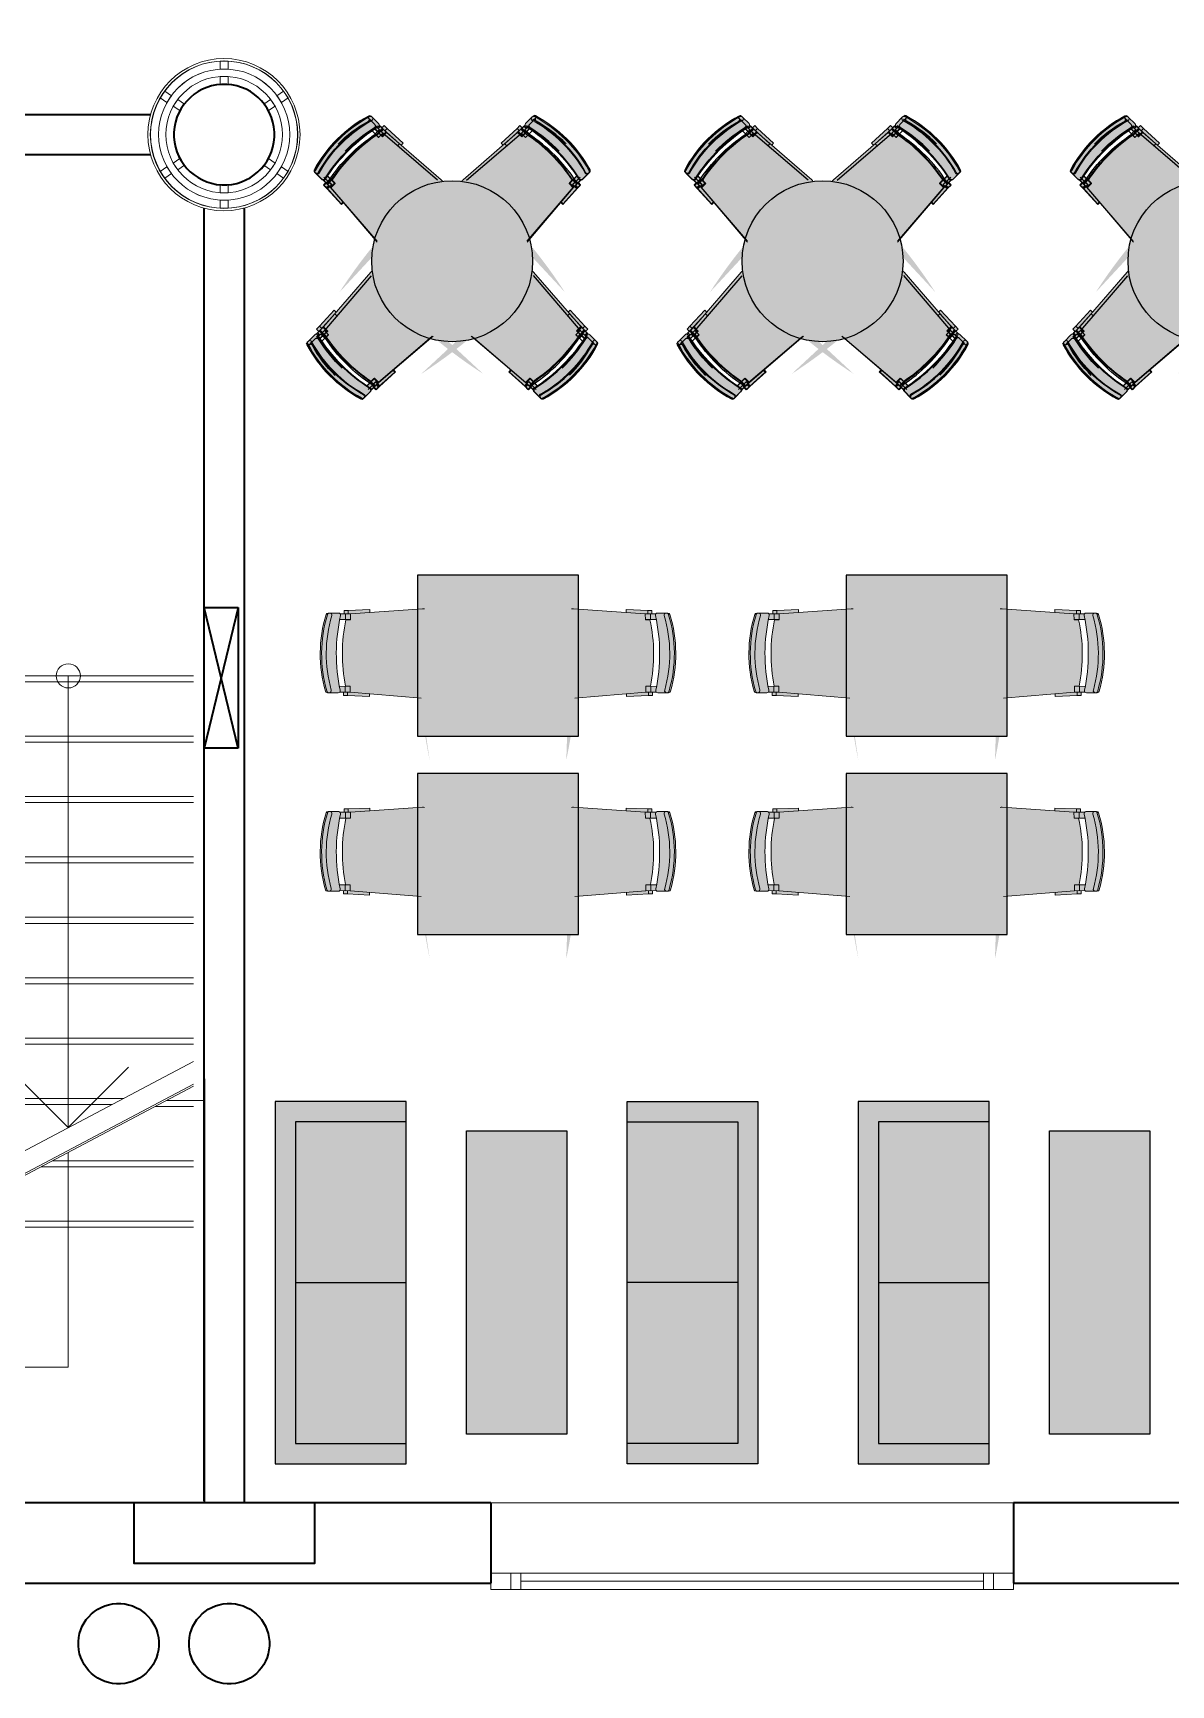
# Model space of a CAD drawing. Header units: millimetres. Extents: x -2729 to 15248, y -12439 to 5292.
# Drawn here: x 7923 to 8489, y -12027 to -11206 of the extents above; entities that cross this region are included whole.
import ezdxf

# ---------------------------------------------------------------- set-up
doc = ezdxf.new("R2010")
doc.units = ezdxf.units.MM
for name, color, linetype, lineweight in [('005_Ном_пера__80', 7, 'Continuous', 13), ('alc_pan_Ном_пера__80', 7, 'Continuous', 13), ('CAM', 155, 'Continuous', 15), ('DUVAR 2_Ном_пера__60', 7, 'Continuous', 35), ('FURNITURE___EQUIPMENT_Ном_пера__60', 7, 'Continuous', 35), ('FURNITURE___EQUIPMENT_Ном_пера__80', 7, 'Continuous', 13), ('kap __Ном_пера__60', 7, 'Continuous', 35), ('kap __Ном_пера__80', 7, 'Continuous', 13), ('KAPI_Ном_пера__60', 7, 'Continuous', 35), ('KAPI_Ном_пера__80', 7, 'Continuous', 13), ('kolon_Ном_пера__60', 7, 'Continuous', 35), ('kolon_Ном_пера__80', 7, 'Continuous', 13), ('kutu profil_Ном_пера__80', 7, 'Continuous', 13), ('merdiven_Ном_пера__80', 7, 'Continuous', 13), ('mevcut kolonlar_Ном_пера__60', 7, 'Continuous', 35), ('mevcut kolonlar_Ном_пера__80', 7, 'Continuous', 13), ('pencere_Ном_пера__80', 7, 'Continuous', 13), ('STAIRS_Ном_пера__80', 7, 'Continuous', 13), ('tefriş', 7, 'Continuous', 25), ('Стены внутренние_Ном_пера__60', 7, 'Continuous', 35)]:
    doc.layers.add(name, color=color, linetype=linetype, lineweight=lineweight)
doc.layers.add('kolon_Ном_пера__5', color=7, linetype='Continuous', lineweight=25, true_color=0xa40f02)
doc.layers.add('mevcut kolonlar_Ном_пера__215', color=7, linetype='Continuous', lineweight=35, true_color=0xab23ec)
doc.layers.add('tefris', color=39, linetype='Continuous')

# ---------------------------------------------------------------- blocks, each defined once
blk = doc.blocks.new('A$C740F2E1E')
blk.add_line((-359.9994945918297, 719.9989596180675), (-339.9995767667133, 719.9989596180675))
at = {"layer": 'DUVAR 2_Ном_пера__60', "linetype": 'Continuous'}
for p, q in [((-359.9994945918297, 719.9989596180675), (-359.9994945917714, -9.999988445691995)), ((-339.9995226190658, -9.999988445691995), (-339.999522619124, 719.9989783077762)), ((-329.9995909477147, 699.998990214306), (-329.9995909477439, 719.9989783077762)), ((-219.5997458126949, 699.9990090917564), (-219.5997458126949, 719.9989627145185)), ((-329.9995909477147, 699.998990214306), (-339.9995767667278, 699.9989878969064)), ((-55.00793311353483, 30.99933092075662), (-54.99992204819864, 673.4704861783828)), ((-34.99996359422221, 673.5307653182464), (-34.99996359420766, 29.99988390441286)), ((-54.99992219371779, 474.9992850860144), (-37.9999462752312, 474.9995817936868)), ((-54.99870046028811, 404.9993842256951), (-54.99992219371779, 474.9992850860144)), ((-37.99872451269767, 404.9996809333679), (-54.99992219371779, 474.9992850860144)), ((-37.9999462752312, 474.9995817936868), (-54.99870046028811, 404.9993842256951)), ((-37.9999462752312, 474.9995817936868), (-37.99872451269767, 404.9996809333679)), ((-37.99872451269767, 404.9996809333679), (-54.99870046028811, 404.9993842256951)), ((-55.0025801845768, 240.7871454733249), (-55.00624167408386, 30.9993308907433)), ((-54.99992204816954, 239.7877438188807), (-54.99992204816954, 29.99992920536897)), ((-359.9994945917714, -9.999988445691995), (-339.9995226190658, -9.999988445691995)), ((-357.4995268988278, -9.999988520270563), (-339.9995226190804, -9.999988520270563))]:
    blk.add_line(p, q, dxfattribs=at)
at = {"layer": 'DUVAR 2_Ном_пера__60', "linetype": 'Continuous', "flags": 128}
for points in [[(-339.9995767667278, 719.9989783077762), (-329.9995909477439, 719.9989783077762)], [(-219.5997613832151, 719.9989783077837), (-81.5804545416031, 719.9989783077907)], [(-81.59247382449394, 699.9989562538323), (-219.5997049509752, 699.9990433687418)]]:
    blk.add_lwpolyline(points, dxfattribs=at)
at = {"layer": 'kap __Ном_пера__60', "linetype": 'Continuous'}
blk.add_line((-320.2996047181368, 694.7990139948378), (-320.2996047181223, 594.7991556065971), dxfattribs=at)
at = {"layer": 'kap __Ном_пера__80', "linetype": 'Continuous', "flags": 128}
for points in [[(-324.7995983410365, 694.7990139948308), (-324.7995981082204, 719.7989788879205), (-320.2996044561878, 719.7989788879275), (-320.2996047181368, 694.7990139948378)], [(-229.2997318821872, 694.7990540134634), (-229.2997316348046, 719.7990189092815), (-224.7997380119341, 719.7990189092815), (-224.7997382447502, 694.7990540134558)]]:
    blk.add_lwpolyline(points, close=True, dxfattribs=at)
at = {"layer": 'kap __Ном_пера__80', "linetype": 'Continuous'}
blk.add_arc((-320.2996047181223, 686.2040311274469), 91.40487552088496, 270, 5.395633032125517, dxfattribs=at)
at = {"layer": 'KAPI_Ном_пера__60', "linetype": 'Continuous'}
blk.add_line((-224.7997384484624, 706.8239887578093), (-224.7997384484624, 713.1739797651027), dxfattribs=at)
at = {"layer": 'KAPI_Ном_пера__60', "linetype": 'Continuous', "flags": 128}
for points in [[(-328.2995933762577, 692.799016826677), (-321.2996032767696, 692.7990168266842), (-321.2996032767551, 694.7990139948308), (-328.2995933762431, 694.7990139948378)], [(-228.2997332799423, 692.7990732625619), (-221.2997432095435, 692.7990732625619), (-221.299743209529, 694.7990704307159), (-228.2997332799276, 694.7990704307231)]]:
    blk.add_lwpolyline(points, close=True, dxfattribs=at)
at = {"layer": 'KAPI_Ном_пера__80', "linetype": 'Continuous'}
blk.add_line((-329.9995934215403, 709.9989760532698), (-329.9995909477147, 699.998990214306), dxfattribs=at)
at = {"layer": 'kolon_Ном_пера__60', "linetype": 'Continuous', "flags": 128}
blk.add_lwpolyline([(-359.9980245011828, 149.9998343702973), (-339.9980528195301, 149.9998343702973), (-339.9980528195301, 489.9993528894119), (-359.9980245012122, 489.9993528894047)], close=True, dxfattribs=at)
at = {"layer": 'merdiven_Ном_пера__80', "linetype": 'Continuous'}
for p, q in [((-334.7995841600205, 441.0037244024135), (-204.9988733850914, 441.0013682096613)), ((-334.7995841600058, 439.9993485956946), (-204.9997096242732, 439.9993485957018)), ((-334.7995841600058, 439.9993485956946), (-204.9997096242732, 439.9993485957018)), ((-272.4996140262228, 439.9993485957018), (-302.4995715559637, 409.9993910786071)), ((-272.4996140261792, 97.4998336163917), (-272.4996140262228, 439.9993485957018)), ((-272.4996140262228, 439.9993485957018), (-242.4996565255569, 409.9993910786071)), ((-205.0036730073625, 166.0017576850441), (-204.9988733850914, 441.0013682096613)), ((-204.9997096242296, 164.9997380283383), (-204.9997096242732, 439.9993485957018)), ((-189.998894627497, 441.0011064101706), (-190.0034354879608, 180.8293774254124)), ((-60.20284622134932, 437.9988192529347), (-189.9989469997525, 438.0011106597447)), ((-60.20280885208921, 440.9988150042626), (-189.998894627497, 441.0011064101706)), ((-60.20280885208921, 440.9988150042626), (-189.998894627497, 441.0011064101706)), ((-122.4989902400848, 440.9999283151553), (-122.5029091525793, 216.4622148246199)), ((-334.799584160035, 412.9993868309317), (-204.9997096242587, 412.9993868309465)), ((-60.20318239922926, 410.9988574908202), (-189.9994182337685, 411.0011488985401)), ((-334.7995841600058, 409.9993910785998), (-204.9997096242732, 409.9993910786142)), ((-60.20321973938553, 407.9988617394921), (-189.9994705914723, 408.0011531481138)), ((-334.7995841600058, 382.9994293138444), (-204.9997096242587, 382.9994293138517)), ((-334.7995841600205, 379.9994335625162), (-204.9997096242441, 379.9994335625235)), ((-60.2035932283179, 377.9989302612956), (-189.999994183192, 378.0011956374948)), ((-60.20355587359517, 380.9989260117072), (-189.9999418109219, 381.0011913869822)), ((-334.7995841600058, 352.9994717977534), (-204.9997096242587, 352.9994717977678)), ((-334.7995841600205, 349.9994760464323), (-204.9997096242587, 349.9994760464397)), ((-60.20396670269838, 347.9989727470239), (-190.0005177603307, 348.0012381259511)), ((-60.20392936252756, 350.9989424641099), (-190.000465402627, 351.0012338754458)), ((-334.7995841600205, 322.9995142815751), (-204.9997096242441, 322.9995142815824)), ((-60.20430285147449, 320.9989849497433), (-190.0009890089132, 321.0012763638223)), ((-334.7995841600205, 319.9995185302541), (-204.9997096242587, 319.9995185302613)), ((-60.20434019160166, 317.9990152326646), (-190.0010413666168, 318.0012806134037)), ((-334.7995841600205, 292.9995567654913), (-204.9997096242441, 292.9995567654987)), ((-334.7995841599914, 289.9995610132537), (-204.9997096242587, 289.999561013261)), ((-60.20471368053404, 287.9990577165737), (-190.0015649728884, 288.001323100958)), ((-60.2046763694816, 290.9990534678946), (-190.0015126151556, 291.0013188531957)), ((-334.7995841600205, 262.999599248491), (-204.9997096242441, 262.9995992485056)), ((-334.7995841599914, 259.99960349717), (-204.9997096242587, 259.99960349717)), ((-60.20508719858478, 257.9990741706934), (-190.00208857916, 258.0013655893345)), ((-60.20504985841397, 260.9990699221234), (-190.0020362214272, 261.0013613407426)), ((-60.20519489714934, 249.3485409499625), (-190.0034354879608, 180.8293774254124)), ((-122.5029091525793, 216.4622148246199), (-152.5023430469882, 246.4626959352463)), ((-122.5029091525793, 216.4622148246199), (-92.50242804567095, 246.4616487381572)), ((-334.7995841600205, 232.9996417323128), (-204.9997096242587, 232.99964173232)), ((-334.7995841600058, 229.9996459809992), (-204.9997096242296, 229.9996459809992)), ((-60.20533567217352, 238.0406640653164), (-196.6714233404345, 166.0016122597808)), ((-60.20534812858386, 237.0397364609962), (-196.6674599573162, 164.9997380283383)), ((-94.96395865519298, 230.9997450923038), (-190.0025598131469, 231.0014038282024)), ((-54.99992204819864, 229.9996459810063), (-73.54107320624462, 229.9996459810136)), ((-100.6467673365987, 227.9998485230535), (-190.0026121854316, 228.0014080768742)), ((-60.20547311480914, 226.9997150365525), (-79.22382952991757, 226.9996502287686)), ((-334.7995841599914, 202.9996842162291), (-204.9997096242587, 202.9996842162363)), ((-334.7995841600058, 199.9996884639913), (-204.9997096242296, 199.9996884639913)), ((-157.4748540486471, 198.0008828395439), (-190.0031357917032, 198.001450565338)), ((-151.792045367285, 201.000779407892), (-190.0030834194185, 201.0014463166663)), ((-60.20580926358525, 199.9997532781416), (-130.3686363266024, 199.9996884639986)), ((-122.4998264501482, 204.1537283172947), (-122.4998264501191, 97.4998336163917)), ((-60.20584664742637, 196.9996927126922), (-136.0513926357234, 196.9996927126849)), ((-334.7995841599914, 172.9997266992286), (-204.9997096242587, 172.9997266992432)), ((-334.7995841600058, 169.9997309478203), (-204.9997096242296, 169.9997309478203)), ((-196.6714233404345, 166.0016122597808), (-205.0036730073625, 166.0017576850441)), ((-196.6674599573162, 164.9997380283383), (-204.9997096242296, 164.9997380283383)), ((-60.20622010722582, 166.9998000142803), (-189.9997308666497, 166.9997351964994)), ((-60.20622010721126, 169.9997957665182), (-187.1961994178564, 169.9997309478276)), ((-122.4998264501191, 97.4998336163917), (-272.4996140261792, 97.4998336163917))]:
    blk.add_line(p, q, dxfattribs=at)
blk.add_circle((-122.4989902400848, 440.9999283151553), 5.999991497221452, dxfattribs=at)
at = {"layer": 'mevcut kolonlar_Ном_пера__60', "linetype": 'Continuous', "flags": 128}
blk.add_lwpolyline([(-359.9994942861814, 149.999760759536), (-339.9995226190949, 149.999760759536), (-339.9995226191095, 489.9992792795529), (-359.9994942862104, 489.9992792795599)], close=True, dxfattribs=at)
at = {"layer": 'STAIRS_Ном_пера__80', "linetype": 'Continuous'}
for p, q in [((-339.9995184426807, 29.99992920535442), (-339.9995184427244, 439.9993485956875)), ((-54.99908580901681, 440.9987502201402), (-55.00238281722705, 252.0950522248386))]:
    blk.add_line(p, q, dxfattribs=at)
at = {"layer": 'Стены внутренние_Ном_пера__60', "linetype": 'Continuous'}
blk.add_line((-339.9995767667278, 699.9989878969064), (-339.9995767667133, 719.9989596180675), dxfattribs=at)
blk = doc.blocks.new('dfgbdf')
at = {"layer": 'tefris', "color": 250, "lineweight": 9}
for p, q in [((-2454111.619684269, 525210.158802735), (-2454111.651142441, 525205.7704439993)), ((-2454111.619684269, 525210.158802735), (-2454111.651142441, 525205.7704439993)), ((-2454111.619684269, 525210.158802735), (-2454111.61313714, 525211.0721156007)), ((-2454072.020701715, 525209.8749354146), (-2454072.052159887, 525205.4865766789)), ((-2454072.020701715, 525209.8749354146), (-2454072.052159887, 525205.4865766789)), ((-2454072.020701715, 525209.8749354146), (-2454072.014154585, 525210.7882482801)), ((-2454112.999900517, 525201.1196209646), (-2454113.57778656, 525190.2564495396)), ((-2454112.985563781, 525203.1195695786), (-2454112.999900517, 525201.1196209646)), ((-2454112.999900517, 525201.1196209646), (-2454111.384557405, 525201.1080412957)), ((-2454112.985563781, 525203.1195695786), (-2454111.370220672, 525203.107989909)), ((-2454111.393876919, 525199.8079857455), (-2454111.356269388, 525205.054168995)), ((-2454111.375956003, 525202.3079215129), (-2454108.476030512, 525202.2871332491)), ((-2454108.455731259, 525205.1188426953), (-2454108.493951429, 525199.7871974818)), ((-2454108.377466755, 525202.0864215513), (-2454108.393953999, 525199.7864806453)), ((-2454075.378314627, 525201.8498654515), (-2454075.394801869, 525199.5499245452)), ((-2454075.256584268, 525204.8808529217), (-2454075.294804439, 525199.5492077086)), ((-2454075.276883522, 525202.0491434757), (-2454072.376958031, 525202.0283552122)), ((-2454072.394878949, 525199.528419445), (-2454072.357271417, 525204.7746026947)), ((-2454070.770216322, 525200.816895326), (-2454072.385559435, 525200.828474995)), ((-2454070.75587959, 525202.8168439397), (-2454072.371222701, 525202.8284236089)), ((-2454070.75587959, 525202.8168439397), (-2454070.770216322, 525200.816895326)), ((-2454070.770216322, 525200.816895326), (-2454070.348128059, 525189.946555534)), ((-2454114.364413285, 525164.5024694676), (-2454111.393876919, 525199.8079857455)), ((-2454111.393876919, 525199.8079857455), (-2454108.393953999, 525199.7864806453)), ((-2454075.394801869, 525199.5499245452), (-2454072.394878949, 525199.528419445)), ((-2454069.8998299, 525163.7397039934), (-2454072.394878949, 525199.528419445)), ((-2454113.57778656, 525190.2564495396), (-2454112.198356299, 525190.2465610235)), ((-2454070.348128059, 525189.946555534), (-2454071.727558321, 525189.95644405))]:
    blk.add_line(p, q, dxfattribs=at)
for centre, radius, start, end in [((-2454110.619709962, 525210.1516343682), 1, 179.5892793318425, 285.8993206494205), ((-2454110.95488347, 525210.5468397918), 0.6645643387296895, 128.1842560686453, 174.5564035868221), ((-2454110.613162832, 525211.0649472337), 1, 106.424976356534, 179.5892793318425), ((-2454110.477309588, 525209.903743491), 1.465455548318734, 98.72199400806039, 127.3173746617995), ((-2454092.409191321, 525148.7779265486), 65.89265889045396, 89.45884940670703, 106.2935274857314), ((-2454092.409191321, 525148.7779265486), 65.19265889045396, 89.45884940670703, 106.2935274857314), ((-2454092.43093583, 525145.7446062912), 65.92605708526092, 89.4589154703867, 105.7679051027529), ((-2454092.130943537, 525145.7424557811), 65.92605708526092, 73.41065353881503, 89.71964317462334), ((-2454092.112385946, 525148.7757988839), 65.19265889045396, 72.8850311529628, 89.71970926283139), ((-2454092.109199028, 525148.7757760386), 65.89265889045396, 72.8850311529628, 89.71970926283139), ((-2454073.020676022, 525209.8821037814), 1, 253.2792379985671, 359.5892793318426), ((-2454073.169802533, 525209.636302729), 1.465455548318734, 51.8611839938373, 80.45656463648214), ((-2454073.014128892, 525210.795416647), 1, 359.5892793318426, 72.75358231075933), ((-2454072.683058072, 525210.2724862649), 0.6645643387296895, 4.622155051725973, 50.99430259902947), ((-2454110.651168134, 525205.7632756322), 1, 179.5892793318425, 282.1716553241168), ((-2454092.605583447, 525121.3815767524), 85.28971260092196, 89.48851251595534, 102.0700716838015), ((-2454092.445793999, 525122.746649585), 80.92352941175771, 77.82438813700311, 101.3541705151467), ((-2454092.305591153, 525121.3794262424), 85.28971260092196, 77.10848695473183, 89.69004613117218), ((-2454073.052134194, 525205.4937450454), 1, 257.0069033155113, 359.5892793318426), ((-2454072.892565872, 525163.5310621646), 3, 344.9838835373608, 3.987984671885633)]:
    blk.add_arc(centre, radius, start, end, dxfattribs=at)
blk = doc.blocks.new('qergqerg')
h = blk.add_hatch(color=18)
h.set_gradient(color1=(158, 158, 158), color2=(214, 214, 214), one_color=1, tint=0.8399999737739563, name='INVCURVED')
h.paths.add_polyline_path([(7320.233584429593, 4109.426570944489), (7400.233584429592, 4109.426570944489), (7400.233584429592, 4189.426570944489), (7320.233584429593, 4189.426570944489)])
at = {"layer": 'tefris'}
h = blk.add_hatch(color=33, dxfattribs=at)
h.set_gradient(color1=(172, 159, 128), one_color=1, tint=1, name='CYLINDER')
h.paths.add_polyline_path([(7339.748957062981, 4234.897544498091, 0.3305505333251211), (7339.044781814938, 4233.935819513631), (7339.04876848115, 4233.415308320894, -0.2427438629334576), (7339.324643788304, 4233.958652792965, -0.119052518395025), (7339.957671969108, 4234.228417673615, -0.0735875389792936), (7358.826343682736, 4237.101227461827, -0.0735875389735171), (7377.730549318159, 4234.472384066788, -0.1190525126681235), (7378.367009213104, 4234.210818537978, -0.2196094287040335), (7378.646941217038, 4233.729365553708), (7378.643955755425, 4234.191599163692, 0.3305455976475086), (7377.92741692907, 4235.144130405971, 0.0735875385497968), (7358.820229287868, 4237.801200756804, 0.0735875387030554)])
edge = h.paths.add_edge_path()
edge.add_ellipse((7422.784135221995, 4125.580115075224), major_axis=(-119.3420201236629, 37.18174596169339), ratio=0.4265283154215427, start_angle=297.7073354583348, end_angle=323.01772509326184, ccw=False)
edge.add_line((7381.335992192294, 4187.933909892105), (7378.416700917904, 4222.927627765108))
edge.add_line((7378.416700917904, 4222.927627765108), (7375.416763489163, 4222.908251852729))
edge.add_line((7375.416763489395, 4222.908251852729), (7375.401908624478, 4225.208203882911))
edge.add_arc((7359.413928788298, 4145.879759342876), 80.92352941115509, 438.6051640350929, 462.1349463954003)
edge.add_line((7342.402596912606, 4224.995068861172), (7342.417451777638, 4222.695116832852))
edge.add_line((7342.41745177729, 4222.695116832852), (7339.417514348662, 4222.675740921871))
edge.add_line((7339.417514349246, 4222.675740921871), (7336.89706502939, 4186.888805334922))
edge.add_arc((7339.889652164098, 4186.678039476742), 3.000000000802632, 175.9713498595307, 194.9687877263636)
h.paths.add_polyline_path([(7377.470110873369, 4227.905337473845, 0.4790289221056363), (7378.678198037346, 4228.889928263613), (7378.649854663088, 4233.278281881939, -0.500271849319481), (7377.375245169415, 4232.310273366048, 0.07128175433068201), (7358.839605146114, 4234.801263415256, 0.0712817547301692), (7340.337687540361, 4232.071056236978, -0.5002619448420746), (7339.050680813639, 4233.022488163785), (7339.079024152972, 4228.634139897768, 0.4790207402578018), (7340.299728051204, 4227.665262396913, -0.0549629285443206), (7358.871898105512, 4229.801406442653, -0.054962927260355)])
h.paths.add_polyline_path([(7358.826343682736, 4237.101227461827, 0.0735875389792797), (7339.957671969108, 4234.228417673615, 0.1254224069759553), (7339.295410371178, 4233.936319161207, 0.2281353875295868), (7339.04876848115, 4233.415308320894), (7339.05068060933, 4233.022519855761), (7339.050680814221, 4233.022488171701, 0.4988503369004011), (7340.333356006215, 4232.069769012741, -0.071298977506095), (7358.839605146114, 4234.801263415256, -0.0712989770642944), (7377.379592958281, 4232.309042201843, 0.4988602312897345), (7378.649854662739, 4233.278281881939), (7378.646941216572, 4233.729365556036, 0.205143870496195), (7378.396528730545, 4234.188864336815, 0.1254224130629383), (7377.730549318159, 4234.472384066788, 0.0735875389735347)])
h.paths.add_polyline_path([(7379.21439391226, 4213.365634474904), (7380.5938308429, 4213.374543943909), (7380.023655038703, 4224.238122784998), (7378.408304115434, 4224.227689601947), (7378.416700917904, 4222.927627765108)])
h.paths.add_polyline_path([(7337.363963285838, 4213.095332096798), (7338.743400216478, 4213.104241565802), (7339.417514349246, 4222.675740921871), (7339.409117546773, 4223.975802757775), (7337.793766623622, 4223.965369576123)])
h.paths.add_polyline_path([(7339.396200272397, 4225.97576104384), (7337.780849349828, 4225.965327860786), (7337.793766623622, 4223.965369576123), (7339.409117546773, 4223.975802757775)])
h.paths.add_polyline_path([(7378.408304115434, 4224.227689601947), (7380.023655038703, 4224.238122784998), (7380.010737763744, 4226.238081071061), (7378.395386841058, 4226.227647888941)])
h.paths.add_polyline_path([(7375.500614811111, 4225.408845572733), (7378.400554325342, 4225.427575621755), (7378.382816854077, 4228.17383638397, -0.2540112033113549), (7377.466684133074, 4227.906072848943, 0.0059357257269831), (7375.481893847839, 4228.307378602682)])
h = blk.add_hatch(color=33, dxfattribs=at)
h.set_gradient(color1=(172, 159, 128), one_color=1, tint=1, name='CYLINDER')
h.paths.add_polyline_path([(7342.317453863358, 4222.694470969961), (7342.301307271144, 4225.19441882614), (7339.401367756448, 4225.17568877805), (7339.417514349246, 4222.675740921871)])
h.paths.add_polyline_path([(7339.401367756448, 4225.17568877805), (7342.301307271144, 4225.19441882614), (7342.282586306942, 4228.092951855157, 0.0059357249099136), (7340.30314554917, 4227.666042096912, -0.254011277546088), (7339.383630285415, 4227.921949541197)])
h.paths.add_polyline_path([(7378.416700917904, 4222.927627765108), (7378.400554325342, 4225.427575621755), (7375.500614811111, 4225.408845572733), (7375.516761403208, 4222.90889771795)])
h = blk.add_hatch(color=33, dxfattribs=at)
h.set_gradient(color1=(172, 159, 128), one_color=1, tint=1, name='CYLINDER')
h.paths.add_polyline_path([(7339.748957062981, 4063.955597390886, -0.3305505333251211), (7339.044781814938, 4064.917322375347), (7339.04876848115, 4065.437833568082, 0.2427438629334576), (7339.324643788304, 4064.894489096013, 0.119052518395025), (7339.957671969108, 4064.624724215363, 0.0735875389792936), (7358.826343682736, 4061.751914427151, 0.0735875389735171), (7377.730549318159, 4064.38075782219, 0.1190525126681235), (7378.367009213104, 4064.642323351001, 0.2196094287040335), (7378.646941217038, 4065.123776335271), (7378.643955755425, 4064.661542725285, -0.3305455976475086), (7377.92741692907, 4063.709011483007, -0.0735875385497968), (7358.820229287868, 4061.051941132173, -0.0735875387030554)])
edge = h.paths.add_edge_path()
edge.add_ellipse((7422.784135221995, 4173.273026813753), major_axis=(-119.3420201236629, -37.18174596169339), ratio=0.4265283154215427, start_angle=36.98227490673814, end_angle=62.29266454166521)
edge.add_line((7381.335992192294, 4110.919231996873), (7378.416700917904, 4075.925514123869))
edge.add_line((7378.416700917904, 4075.925514123869), (7375.416763489163, 4075.944890036248))
edge.add_line((7375.416763489395, 4075.944890036248), (7375.401908624478, 4073.644938006067))
edge.add_arc((7359.413928788298, 4152.973382546099), 80.92352941115509, -102.13494639540028, -78.60516403509291, ccw=False)
edge.add_line((7342.402596912606, 4073.858073027805), (7342.417451777638, 4076.158025056124))
edge.add_line((7342.41745177729, 4076.158025056124), (7339.417514348662, 4076.177400967107))
edge.add_line((7339.417514349246, 4076.177400967107), (7336.89706502939, 4111.964336554055))
edge.add_arc((7339.889652164098, 4112.175102412236), 3.000000000802632, 165.0312122736364, 184.0286501404693, ccw=False)
h.paths.add_polyline_path([(7377.470110873369, 4070.947804415133, -0.4790289221056363), (7378.678198037346, 4069.963213625363), (7378.649854663088, 4065.574860007036, 0.500271849319481), (7377.375245169415, 4066.542868522928, -0.07128175433068201), (7358.839605146114, 4064.051878473722, -0.0712817547301692), (7340.337687540361, 4066.782085651999, 0.5002619448420746), (7339.050680813639, 4065.830653725193), (7339.079024152972, 4070.219001991209, -0.4790207402578018), (7340.299728051204, 4071.187879492064, 0.0549629285443206), (7358.871898105512, 4069.051735446324, 0.054962927260355)])
h.paths.add_polyline_path([(7358.826343682736, 4061.751914427151, -0.0735875389792797), (7339.957671969108, 4064.624724215363, -0.1254224069759553), (7339.295410371178, 4064.916822727771, -0.2281353875295868), (7339.04876848115, 4065.437833568082), (7339.05068060933, 4065.830622033216), (7339.050680814221, 4065.830653717276, -0.4988503369004011), (7340.333356006215, 4066.783372876234, 0.071298977506095), (7358.839605146114, 4064.051878473722, 0.0712989770642944), (7377.379592958281, 4066.544099687134, -0.4988602312897345), (7378.649854662739, 4065.574860007036), (7378.646941216572, 4065.123776332941, -0.205143870496195), (7378.396528730545, 4064.664277552162, -0.1254224130629383), (7377.730549318159, 4064.38075782219, -0.0735875389735347)])
h.paths.add_polyline_path([(7379.21439391226, 4085.487507414073), (7380.5938308429, 4085.478597945067), (7380.023655038703, 4074.615019103979), (7378.408304115434, 4074.625452287029), (7378.416700917904, 4075.925514123869)])
h.paths.add_polyline_path([(7337.363963285838, 4085.75780979218), (7338.743400216478, 4085.748900323173), (7339.417514349246, 4076.177400967107), (7339.409117546773, 4074.8773391312), (7337.793766623622, 4074.887772312854)])
h.paths.add_polyline_path([(7339.396200272397, 4072.877380845137), (7337.780849349828, 4072.887814028189), (7337.793766623622, 4074.887772312854), (7339.409117546773, 4074.8773391312)])
h.paths.add_polyline_path([(7378.408304115434, 4074.625452287029), (7380.023655038703, 4074.615019103979), (7380.010737763744, 4072.615060817916), (7378.395386841058, 4072.625494000037)])
h.paths.add_polyline_path([(7375.500614811111, 4073.444296316243), (7378.400554325342, 4073.425566267223), (7378.382816854077, 4070.679305505009, 0.2540112033113549), (7377.466684133074, 4070.947069040035, -0.0059357257269831), (7375.481893847839, 4070.545763286297)])
h = blk.add_hatch(color=33, dxfattribs=at)
h.set_gradient(color1=(172, 159, 128), one_color=1, tint=1, name='CYLINDER')
h.paths.add_polyline_path([(7342.317453863358, 4076.158670919016), (7342.301307271144, 4073.658723062837), (7339.401367756448, 4073.677453110927), (7339.417514349246, 4076.177400967107)])
h.paths.add_polyline_path([(7339.401367756448, 4073.677453110927), (7342.301307271144, 4073.658723062837), (7342.282586306942, 4070.760190033818, -0.0059357249099136), (7340.30314554917, 4071.187099792064, 0.254011277546088), (7339.383630285415, 4070.931192347781)])
h.paths.add_polyline_path([(7378.416700917904, 4075.925514123869), (7378.400554325342, 4073.425566267223), (7375.500614811111, 4073.444296316243), (7375.516761403208, 4075.944244171028)])
blk.add_lwpolyline([(7320.233584429593, 4109.426570944489), (7400.233584429592, 4109.426570944489), (7400.233584429592, 4189.426570944489), (7320.233584429593, 4189.426570944489)], close=True)
at = {"layer": 'tefris', "xscale": -1, "rotation": 359.9593345411497}
blk.add_blockref('dfgbdf', (-2447105.117569243, -519234.9521117932), dxfattribs=at)
at = {"layer": 'tefris', "rotation": 180.0406654588503}
blk.add_blockref('dfgbdf', (-2447105.117569243, 527533.8052536822), dxfattribs=at)
blk = doc.blocks.new('cvbncvn')
at = {"layer": 'tefris'}
h = blk.add_hatch(color=33, dxfattribs=at)
h.set_gradient(color1=(172, 159, 128), one_color=1, tint=1, name='CYLINDER')
h.paths.add_polyline_path([(-2451154.223689083, 524897.2262711371, 0.3305505333251211), (-2451154.332949031, 524898.413216793), (-2451154.680639513, 524898.8005914476, -0.2427438629334576), (-2451154.527526212, 524898.210772224, -0.119052518395025), (-2451154.823199974, 524897.5894230508, -0.0735875389792936), (-2451167.058852123, 524882.9412619113, -0.0735875389735171), (-2451182.964544087, 524872.3919125733, -0.1190525126681235), (-2451183.61465743, 524872.1664123167, -0.2196094287040335), (-2451184.143245594, 524872.3417789476), (-2451183.834899048, 524871.9974081721, 0.3305455976475086), (-2451182.667198117, 524871.7582049319, 0.0735875385497968), (-2451166.590720377, 524882.4208268367, 0.0735875387030554)])
edge = h.paths.add_edge_path()
edge.add_ellipse((-2451288.835638838, 524924.1477155834), major_axis=(114.0452383263674, 51.17307509851923), ratio=0.4265283154215424, start_angle=297.7073354583348, end_angle=323.01772509326184, ccw=False)
edge.add_line((-2451216.485709845, 524904.8751427546), (-2451191.124070725, 524880.5879071507))
edge.add_line((-2451191.124070726, 524880.5879071505), (-2451188.889073622, 524882.589103779))
edge.add_line((-2451188.889073621, 524882.5891037792), (-2451187.354822873, 524880.875605999))
edge.add_arc((-2451227.909625441, 524950.9036403928), 80.92352941115509, 300.0760928002907, 323.6058751605984)
edge.add_line((-2451162.769854727, 524902.8887689075), (-2451164.304105476, 524904.6022666876))
edge.add_line((-2451164.304105475, 524904.6022666874), (-2451162.06910837, 524906.603463316))
edge.add_line((-2451162.06910837, 524906.6034633163), (-2451183.880094764, 524935.0874640178))
edge.add_arc((-2451186.261993427, 524933.263578396), 3.000000000802633, 37.44227862472864, 56.43971649156172)
h.paths.add_polyline_path([(-2451187.118360303, 524877.4850196771, 0.4790289221056363), (-2451187.37153479, 524875.9472302572), (-2451184.444154244, 524872.6778428579, -0.500271849319481), (-2451184.130153677, 524874.24726106, 0.07128175433068201), (-2451168.591916908, 524884.6558239107, 0.0712817547301692), (-2451156.536633469, 524898.9542548573, -0.5002619448420746), (-2451154.94221361, 524899.0936619595), (-2451157.869590585, 524902.3630453721, 0.4790207402578018), (-2451159.425883433, 524902.2806184784, -0.0549629285443206), (-2451171.927218796, 524888.3807902053, -0.054962927260355)])
h.paths.add_polyline_path([(-2451167.058852123, 524882.9412619113, 0.0735875389792797), (-2451154.823199974, 524897.5894230508, 0.1254224069759553), (-2451154.520412075, 524898.2468661688, 0.2281353875295868), (-2451154.680639513, 524898.8005914476), (-2451154.942192469, 524899.0936383482), (-2451154.942213605, 524899.0936619535, 0.4988503369004011), (-2451156.534240337, 524898.9580878789, -0.071298977506095), (-2451168.591916908, 524884.6558239107, -0.0712989770642944), (-2451184.134226765, 524874.2453042809, 0.4988602312897345), (-2451184.444154244, 524872.6778428579), (-2451184.143245592, 524872.3417789467, 0.205143870496195), (-2451183.651315112, 524872.1633134165, 0.1254224130629383), (-2451182.964544087, 524872.3919125733, 0.0735875389735347)])
h.paths.add_polyline_path([(-2451198.054109539, 524887.2243664347), (-2451199.081810155, 524886.3041723972), (-2451191.460286161, 524878.5417747207), (-2451190.256826182, 524879.6193421354), (-2451191.124070726, 524880.5879071505)])
h.paths.add_polyline_path([(-2451166.874928807, 524915.141928935), (-2451167.902629425, 524914.2217348977), (-2451162.06910837, 524906.6034633163), (-2451161.201863828, 524905.634898301), (-2451159.99840385, 524906.7124657155)])
h.paths.add_polyline_path([(-2451159.867732742, 524904.1449002314), (-2451158.664272762, 524905.2224676466), (-2451159.99840385, 524906.7124657155), (-2451161.201863828, 524905.634898301)])
h.paths.add_polyline_path([(-2451190.256826182, 524879.6193421354), (-2451191.460286161, 524878.5417747207), (-2451190.126155076, 524877.0517766511), (-2451188.922695097, 524878.1293440654)])
h.paths.add_polyline_path([(-2451187.295909667, 524880.6598996383), (-2451189.456406869, 524878.7254095636), (-2451187.624432733, 524876.6794052729, -0.2540112033113549), (-2451187.115305681, 524877.4867379908, 0.0059357257269831), (-2451185.362357831, 524878.5004502899)])
h = blk.add_hatch(color=33, dxfattribs=at)
h.set_gradient(color1=(172, 159, 128), one_color=1, tint=1, name='CYLINDER')
h.paths.add_polyline_path([(-2451164.229605571, 524904.6689732422), (-2451162.561941715, 524902.8064756553), (-2451160.401444513, 524904.7409657293), (-2451162.06910837, 524906.6034633163)])
h.paths.add_polyline_path([(-2451160.401444513, 524904.7409657293), (-2451162.561941715, 524902.8064756553), (-2451160.628389878, 524900.6470263066, 0.0059357249099136), (-2451159.427927786, 524902.2777710517, -0.254011277546088), (-2451158.569470377, 524902.6949614374)])
h.paths.add_polyline_path([(-2451191.124070725, 524880.5879071504), (-2451189.456406869, 524878.7254095636), (-2451187.295909667, 524880.6598996382), (-2451188.963573525, 524882.5223972248)])
at = {"layer": 'tefris', "color": 250, "xscale": -1, "rotation": 221.4302633063476}
blk.add_blockref('dfgbdf', (-958721.3848934338, 2542560.35672698), dxfattribs=at)
blk = doc.blocks.new('dfghjfgjhfhgj')
at = {"layer": 'tefris'}
for p, q in [((-2450693.663445101, 526828.6160768777), (-2450657.893534597, 526825.8645453006)), ((-2450667.46048046, 526827.979929916), (-2450667.46048046, 526826.6004642129)), ((-2450656.593445645, 526827.479929916), (-2450667.46048046, 526827.979929916)), ((-2450658.446911117, 526824.5633242043), (-2450658.446911117, 526827.5633242043)), ((-2450654.593445644, 526827.479929916), (-2450656.593445645, 526827.479929916)), ((-2450656.593445645, 526827.479929916), (-2450656.593445645, 526825.8645453006)), ((-2450655.946911117, 526824.6633242043), (-2450655.946911117, 526827.5633242043)), ((-2450654.593445644, 526827.479929916), (-2450654.593445644, 526825.8645453006)), ((-2450647.544602222, 526826.1645453004), (-2450651.933073711, 526826.1645453004)), ((-2450647.544602222, 526826.1645453004), (-2450651.933073711, 526826.1645453004)), ((-2450647.544602222, 526826.1645453004), (-2450646.63126589, 526826.1645453004)), ((-2450653.115128913, 526824.6633242043), (-2450658.446911117, 526824.6633242043)), ((-2450656.146911117, 526824.5633242043), (-2450658.446911117, 526824.5633242043)), ((-2450657.893534597, 526822.8645453005), (-2450657.893534597, 526825.8645453006)), ((-2450657.893534597, 526825.8645453006), (-2450652.647216554, 526825.8645453006)), ((-2450652.561752394, 526822.9645453003), (-2450657.893534597, 526822.9645453003)), ((-2450655.593534597, 526822.8645453005), (-2450657.893534597, 526822.8645453005)), ((-2450655.393534598, 526822.9645453003), (-2450655.393534598, 526825.8645453006)), ((-2450693.772814181, 526785.8459470455), (-2450658.446911117, 526788.5633242043)), ((-2450668.01385698, 526786.4479395889), (-2450668.01385698, 526787.8274052918)), ((-2450657.146822164, 526786.947939589), (-2450668.01385698, 526786.4479395889)), ((-2450656.146911117, 526791.5633242044), (-2450658.446911117, 526791.5633242044)), ((-2450658.446911117, 526788.5633242043), (-2450658.446911117, 526791.5633242044)), ((-2450653.115128913, 526791.4633242043), (-2450658.446911117, 526791.4633242043)), ((-2450658.446911117, 526788.5633242043), (-2450653.200593073, 526788.5633242043)), ((-2450655.593534597, 526789.8645453005), (-2450657.893534597, 526789.8645453005)), ((-2450657.893534597, 526786.8645453005), (-2450657.893534597, 526789.8645453005)), ((-2450652.561752394, 526789.7645453005), (-2450657.893534597, 526789.7645453005)), ((-2450657.146822164, 526786.947939589), (-2450657.146822164, 526788.5633242043)), ((-2450655.146822164, 526786.947939589), (-2450657.146822164, 526786.947939589)), ((-2450655.946911117, 526788.5633242043), (-2450655.946911117, 526791.4633242043)), ((-2450655.393534598, 526786.8645453005), (-2450655.393534598, 526789.7645453005)), ((-2450655.146822164, 526786.947939589), (-2450655.146822164, 526788.5633242043)), ((-2450648.097978742, 526788.2633242044), (-2450652.486450231, 526788.2633242044)), ((-2450648.097978742, 526788.2633242044), (-2450652.486450231, 526788.2633242044)), ((-2450648.097978742, 526788.2633242044), (-2450647.18464241, 526788.2633242044))]:
    blk.add_line(p, q, dxfattribs=at)
for centre, radius, start, end in [((-2450736.736623718, 526808.2133242043), 85.28971260092196, 359.8992332000628, 12.48079236286419), ((-2450651.933073711, 526825.1645453004), 1, 90, 192.5823760047524), ((-2450712.372968202, 526808.2133242043), 65.92605708526092, 359.8696361555814, 16.17862578389171), ((-2450647.544602222, 526825.1645453004), 1, 90, 196.3100413307321), ((-2450648.344842472, 526826.7159635152), 1.465455548318734, 9.13271468402902, 37.72809534255547), ((-2450647.1518096, 526825.4993561715), 0.6645643387296895, 38.59497673383628, 84.96712426087498), ((-2450709.339570007, 526808.2101372029), 65.19265889045396, 359.8695700747031, 16.70424816845666), ((-2450647.791465952, 526825.0171846115), 1.465455548318734, 9.132714684031088, 37.72809534255547), ((-2450735.370440529, 526808.0633242043), 80.92352941175771, 348.235108819604, 11.76489118039605), ((-2450734.817064009, 526806.3645453005), 80.92352941175771, 348.2351088196013, 11.76489118039871), ((-2450736.1832472, 526806.5145453005), 85.28971260092196, 359.899233200076, 12.48079236286419), ((-2450711.819591683, 526806.5145453005), 65.92605708526092, 359.8696361555814, 16.17862578389534), ((-2450736.736623718, 526807.9133242043), 85.28971260092196, 347.5192076371359, 0.1007667999371034), ((-2450712.372968202, 526807.9133242043), 65.92605708526092, 343.8213742161082, 0.1303638444186277), ((-2450709.339570007, 526807.9133242043), 65.19265889045396, 343.2957518315433, 0.1304299252968763), ((-2450652.486450231, 526789.2633242044), 1, 167.4176239952504, 270), ((-2450648.097978742, 526789.2633242044), 1, 163.6899586692678, 270), ((-2450647.705186118, 526788.9253263319), 0.6645643387296895, 275.032875739125, 321.4050232661739), ((-2450648.344842472, 526789.4074978919), 1.465455548318734, 322.2719046574445, 350.867285315971)]:
    blk.add_arc(centre, radius, start, end, dxfattribs=at)
at = {"layer": 'tefris', "rotation": 48.36728481575136}
blk.add_blockref('cvbncvn', (-429896.7720350572, 2010148.912928215), dxfattribs=at)
blk = doc.blocks.new('jkjk')
at = {"layer": 'tefris'}
h = blk.add_hatch(color=39, dxfattribs=at)
h.set_gradient(color1=(73, 53, 19), color2=(234, 212, 174), one_color=1, tint=0.800000011920929, name='CYLINDER')
edge = h.paths.add_edge_path()
edge.add_arc((86951.94184338255, 47415.94828580628), 40, 0, 360)
blk.add_circle((86951.94184338255, 47415.94828580628), 40, dxfattribs=at)
at = {"layer": 'tefris', "xscale": -1}
for p, rotation in [((-1990906.6507795, 1449589.695592909), 313.8562429192313), ((-1315221.805463721, -2030442.644337077), 43.85624291894896)]:
    blk.add_blockref('dfghjfgjhfhgj', p, dxfattribs=dict(at, rotation=rotation))
at = {"layer": 'tefris'}
for p, rotation in [((2219121.154837472, 1365536.578476441), 43.85624291894896), ((1405072.572034018, -2084753.264708283), 313.8562429192313)]:
    blk.add_blockref('dfghjfgjhfhgj', p, dxfattribs=dict(at, rotation=rotation))
blk = doc.blocks.new('w45yuq')
h = blk.add_hatch(color=256)
h.dxf.hatch_style = 1
h.set_gradient(color1=(128, 141, 163), rotation=89.99999999999996, one_color=1, tint=1, name='INVCURVED')
h.paths.add_polyline_path([(8362.89020556739, 937.2612522588825), (8362.89020556739, 872.2612522591153), (8372.89020556739, 872.2612522591153), (8372.89020556739, 927.2612522591153), (8532.890205567388, 927.2612522591153), (8532.890205567388, 872.2612522591153), (8542.89020556739, 872.2612522591153), (8542.89020556739, 937.2612522588825)])
h = blk.add_hatch(color=256)
h.dxf.hatch_style = 1
h.set_gradient(color1=(128, 141, 163), rotation=89.99999999999996, one_color=1, tint=1, name='SPHERICAL')
h.paths.add_polyline_path([(8372.89020556739, 927.2612522591153), (8372.89020556739, 872.2612522591153), (8452.89020556739, 872.2612522591153), (8452.89020556739, 927.2612522591153)])
h = blk.add_hatch(color=256)
h.dxf.hatch_style = 1
h.set_gradient(color1=(128, 141, 163), rotation=89.99999999999996, one_color=1, tint=1, name='SPHERICAL')
h.paths.add_polyline_path([(8452.89020556739, 927.2612522591153), (8452.89020556739, 872.2612522591153), (8532.890205567388, 872.2612522591153), (8532.890205567388, 927.2612522591153)])
at = {"layer": 'tefriş', "ltscale": 5}
blk.add_line((8452.89020556739, 927.2612522591153), (8452.89020556739, 872.2612522591153), dxfattribs=at)
for points in [[(8362.89020556739, 937.2612522588825), (8542.89020556739, 937.2612522588825), (8542.89020556739, 872.2612522591153), (8362.89020556739, 872.2612522591153)], [(8372.89020556739, 927.2612522591153), (8532.890205567388, 927.2612522591153), (8532.890205567388, 872.2612522591153), (8372.89020556739, 872.2612522591153)]]:
    blk.add_lwpolyline(points, close=True, dxfattribs=at)

msp = doc.modelspace()

# ---------------------------------------------------------------- hatches: boundary and pattern name
h = msp.add_hatch(color=256)
h.dxf.hatch_style = 1
h.set_gradient(color1=(128, 105, 77), color2=(182, 161, 134), one_color=1, tint=0.6200000047683716, name='CYLINDER')
h.paths.add_polyline_path([(8188.18606384481, -11902.80955980085), (8138.18606384481, -11902.80955980085), (8138.18606384481, -11752.0589445822), (8188.18606384481, -11752.0589445822)])
h = msp.add_hatch(color=256)
h.dxf.hatch_style = 1
h.set_gradient(color1=(128, 105, 77), color2=(182, 161, 134), one_color=1, tint=0.6200000047683716, name='CYLINDER')
h.paths.add_polyline_path([(8478.056100624506, -11902.80955980085), (8428.056100624508, -11902.80955980085), (8428.056100624508, -11752.0589445822), (8478.056100624506, -11752.0589445822)])

# ---------------------------------------------------------------- linework, layer by layer
at = {"layer": '005_Ном_пера__80', "linetype": 'Continuous'}
msp.add_line((8150.298449394435, -11936.86410193765), (8410.298081183251, -11936.86410193763), dxfattribs=at)
at = {"layer": 'alc_pan_Ном_пера__80', "linetype": 'Continuous'}
for centre, radius in [((8017.686168162146, -11256.8859938594), 37.82255773457907), ((8017.688727552881, -11256.88701116837), 37.82250425566858), ((8017.686168162146, -11256.8859938594), 36.62255773840414), ((8017.688727552881, -11256.88701116837), 36.62250595622429)]:
    msp.add_circle(centre, radius, dxfattribs=at)
at = {"layer": 'CAM', "linetype": 'Continuous'}
msp.add_line((8395.298102440192, -11975.8640467087), (8165.298428137493, -11975.86404670872), dxfattribs=at)
at = {"layer": 'DUVAR 2_Ном_пера__60', "linetype": 'Continuous'}
for p, q in [((8007.798686783844, -11491.86477228226), (8024.798662702333, -11491.86447557458)), ((8007.799908517273, -11561.86467314258), (8007.798686783844, -11491.86477228226)), ((8024.799884464864, -11561.8643764349), (8007.798686783844, -11491.86477228226)), ((8024.798662702333, -11491.86447557458), (8007.799908517273, -11561.86467314258)), ((8024.798662702333, -11491.86447557458), (8024.799884464864, -11561.8643764349)), ((8024.799884464864, -11561.8643764349), (8007.799908517273, -11561.86467314258)), ((8150.298449394435, -11936.86410193765), (7835.298896052261, -11936.86410193768)), ((8150.298449394435, -11936.86410193765), (8150.298449394463, -11976.86404588851)), ((8410.298081183251, -11936.86410193763), (8410.298081183266, -11976.8640458885)), ((8725.297635718694, -11936.86410193762), (8410.298081183251, -11936.86410193763)), ((7835.298896052274, -11976.86404588853), (8150.298449394463, -11976.86404588851)), ((8410.298081183266, -11976.8640458885), (8725.297635718694, -11976.86404588847))]:
    msp.add_line(p, q, dxfattribs=at)
at = {"layer": 'FURNITURE___EQUIPMENT_Ном_пера__60', "linetype": 'Continuous', "flags": 128}
for points in [[(8019.013431685289, -11231.89391493371, 1644.686756453832), (8019.074155401318, -11231.89695162556)], [(8019.015989199362, -11231.89496758004, 1644.686756453832), (8019.076712829524, -11231.8980042676)], [(7966.276232615664, -12026.84004201088, -1644.686756453832), (7966.324811511086, -12026.83761266028)], [(8021.276155784343, -12026.84004201087, -1644.686756453832), (8021.324734679739, -12026.83761266027)]]:
    msp.add_lwpolyline(points, format="xyb", close=True, dxfattribs=at)
at = {"layer": 'FURNITURE___EQUIPMENT_Ном_пера__80', "linetype": 'Continuous'}
for centre, major_axis, ratio, start_param, end_param in [((8017.79339867865, -11256.86407570202), (-0.0004363316701449, -24.99995474014327), 0.9999650946017283, 3.092787593112197, 9.37354082703481), ((8017.79595791778, -11256.86509304198), (-0.0004363310515387, -24.99991939165226), 0.9999650946017284, 3.092787593112197, 9.37354082703481), ((8017.79339867865, -11256.86407570202), (-0.0004363316701395, -24.99995396886486), 0.9999650946017284, 5.58329242027425, 5.590116402681782), ((8017.79595791778, -11256.86509304198), (-0.0004363310515332, -24.99991862037493), 0.9999650946017284, 5.58329242027425, 5.590116402681782), ((7965.300207590388, -12006.86394164091), (0.0003490648438772001, -19.99993551332182), 0.9999650946017281, 0.05123713388120299, 6.331990367658169), ((8020.300130759057, -12006.86394164091), (0.0003490648438772001, -19.99993551332182), 0.9999650946017281, 0.05123713388120299, 6.331990367658169), ((7965.298737805391, -12006.86401525167), (1.08702639561e-05, 19.9999349090203), 0.9999650948350216, 0.6930869006096634, 0.6999108839005106), ((7965.298737805391, -12006.86401525167), (1.08702639561e-05, 19.9999349090203), 0.9999650948350216, 0.6930869006096634, 0.6999108839005106), ((7965.300207590388, -12006.86394164091), (0.0003490648438678, -19.99993490212091), 0.999965094601728, 3.834661557501031, 3.841485540684518), ((8020.298660959492, -12006.86401525167), (1.08702639561e-05, 19.9999349090203), 0.9999650948350216, 0.6930869006096634, 0.6999108839005106), ((8020.298660959492, -12006.86401525167), (1.08702639561e-05, 19.9999349090203), 0.9999650948350216, 0.6930869006096634, 0.6999108839005106), ((8020.300130759057, -12006.86394164091), (0.0003490648438678, -19.99993490212091), 0.999965094601728, 3.834661557501031, 3.841485540684518)]:
    msp.add_ellipse(centre, major_axis=major_axis, ratio=ratio, start_param=start_param, end_param=end_param, dxfattribs=at)
at = {"layer": 'kolon_Ном_пера__5', "linetype": 'Continuous', "flags": 128}
for points in [[(8019.0176164814, -11231.89384134377, 1644.686756453832), (8019.078340197441, -11231.89687803561)], [(8019.020173989568, -11231.8948939902, 1644.686756453832), (8019.08089761974, -11231.89793067775)]]:
    msp.add_lwpolyline(points, format="xyb", close=True, dxfattribs=at)
at = {"layer": 'kolon_Ном_пера__60', "linetype": 'Continuous', "flags": 128}
msp.add_lwpolyline([(7972.800206231474, -11936.8640998522), (7972.800206231474, -11966.86405736829), (8062.800078791676, -11966.86405736827), (8062.800078791649, -11936.86409985218)], close=True, dxfattribs=at)
at = {"layer": 'kolon_Ном_пера__80', "linetype": 'Continuous'}
for centre, major_axis, ratio, start_param, end_param in [((8017.797583474776, -11256.86400211208), (-0.0004363316701449, -24.99995474014327), 0.9999650946017283, 3.092787593112197, 9.37354082703481), ((8017.800142707969, -11256.86501945215), (-0.0004363310515387, -24.99991939165226), 0.9999650946017284, 3.092787593112197, 9.37354082703481), ((8017.797583474776, -11256.86400211208), (-0.0004363316701395, -24.99995396886486), 0.9999650946017284, 5.58329242027425, 5.590116402681782), ((8017.800142707969, -11256.86501945215), (-0.0004363310515332, -24.99991862037493), 0.9999650946017284, 5.58329242027425, 5.590116402681782)]:
    msp.add_ellipse(centre, major_axis=major_axis, ratio=ratio, start_param=start_param, end_param=end_param, dxfattribs=at)
at = {"layer": 'kutu profil_Ном_пера__80', "linetype": 'Continuous', "flags": 128}
for points in [[(8015.794751348612, -11224.32538561879), (8019.794751340696, -11224.32538561879), (8019.794751340696, -11220.32538562671), (8015.794751348612, -11220.32538562671)], [(8015.797313413697, -11224.3264489666), (8019.797307750047, -11224.3264489666), (8019.797307750016, -11220.32645463028), (8015.797313413697, -11220.32645463028)], [(8015.793398689884, -11231.91638342188), (8019.793398696531, -11231.91638342188), (8019.793398696531, -11227.91638343061), (8015.793398689884, -11227.91638343061)], [(8015.795960756874, -11231.91743603643), (8019.795955107776, -11231.91743603644), (8019.795955107776, -11227.91744170095), (8015.795960756885, -11227.91744170094)], [(7986.013375489125, -11238.57050551953), (7988.28936151358, -11235.28114576767), (7991.578721259093, -11237.55713178663), (7989.302735249187, -11240.84649153675)], [(7986.015979663363, -11238.57154872554), (7988.29196246972, -11235.28219362465), (7991.581317564266, -11237.5581764255), (7989.305334772445, -11240.84753152465)], [(7992.454361335633, -11242.66599085359), (7994.730347374638, -11239.37663110174), (7998.019707120136, -11241.65261712069), (7995.743721110233, -11244.94197687073)], [(7992.456956402687, -11242.66702826884), (7994.732939223582, -11239.37767316795), (7998.022294318125, -11241.65365596879), (7995.746311526306, -11244.94301106787)], [(8043.132436007127, -11242.66599085359), (8040.856449982656, -11239.37663110174), (8037.567090222608, -11241.65261712069), (8039.843076261613, -11244.94197687073)], [(8043.13495941832, -11242.66702826884), (8040.858976611967, -11239.37767316795), (8037.56962150287, -11241.65365596878), (8039.845604323779, -11244.94301106786)], [(8049.573421868169, -11238.57050551953), (8047.297435858268, -11235.28114576767), (8044.00807611277, -11237.55713178663), (8046.284062108124, -11240.84649153675)], [(8049.575936172169, -11238.57154872554), (8047.299953380393, -11235.28219362465), (8044.010598285849, -11237.5581764255), (8046.286581063116, -11240.84753152465)], [(7992.454361335633, -11271.06216055046), (7994.730347374638, -11274.35152030231), (7998.019707120136, -11272.07553428426), (7995.743721110233, -11268.7861745314)], [(7992.456956402701, -11271.06315781515), (7994.732939223582, -11274.35251291603), (7998.022294318125, -11272.07653011612), (7995.746311526334, -11268.78717501421)], [(8043.132436007127, -11271.06216055046), (8040.856449982656, -11274.35152030231), (8037.567090222608, -11272.07553428426), (8039.843076261613, -11268.7861745314)], [(8043.13495941832, -11271.06315781514), (8040.858976611952, -11274.35251291603), (8037.569621502883, -11272.07653011611), (8039.845604323779, -11268.78717501421)], [(7986.013375489125, -11275.15764588362), (7988.28936151358, -11278.4470056373), (7991.578721259093, -11276.17101962006), (7989.302735249187, -11272.88165986638)], [(7986.015979663379, -11275.15863735753), (7988.291962469707, -11278.44799246024), (7991.581317564266, -11276.17200966113), (7989.305334772474, -11272.88265455842)], [(8049.573421868169, -11275.15764588362), (8047.297435858268, -11278.4470056373), (8044.00807611277, -11276.17101962006), (8046.284062108124, -11272.88165986638)], [(8049.575936172184, -11275.15863735753), (8047.299953380393, -11278.44799246024), (8044.010598285849, -11276.17200966113), (8046.286581063086, -11272.88265455842)], [(8015.793398689884, -11285.81176797334), (8019.793398696531, -11285.81176797334), (8019.793398696531, -11281.81176798217), (8015.793398689884, -11281.81176798217)], [(8015.795960756903, -11285.81274438294), (8019.795955107761, -11285.81274438294), (8019.795955107776, -11281.81275004755), (8015.795960756874, -11281.81275004755)], [(8015.794751348612, -11289.40276578697), (8019.794751340696, -11289.40276578697), (8019.794751340696, -11293.40276577642), (8015.794751348612, -11293.40276577642)], [(8015.797313413711, -11289.40373711911), (8019.797307750032, -11289.40373711911), (8019.797307750032, -11293.4037314528), (8015.797313413697, -11293.4037314528)]]:
    msp.add_lwpolyline(points, close=True, dxfattribs=at)
at = {"layer": 'kutu profil_Ном_пера__80', "linetype": 'Continuous'}
for centre, radius in [((8017.79339867865, -11256.86407570202), 36.60018042894707), ((8017.79595791778, -11256.86509304198), 36.60012867840744), ((8017.79339867865, -11256.86407570202), 32.60018043684668), ((8017.79595791778, -11256.86509304198), 32.60013434207583), ((8017.79339867865, -11256.86407570202), 28.94769227228414), ((8017.79595791778, -11256.86509304198), 28.94765134192045)]:
    msp.add_circle(centre, radius, dxfattribs=at)
at = {"layer": 'mevcut kolonlar_Ном_пера__215', "linetype": 'Continuous'}
for p, q in [((7966.323341726061, -12026.83768627104), (7966.274762830651, -12026.84011562073)), ((7966.323341726061, -12026.83768627104), (7966.274762830651, -12026.84011562073)), ((8021.323264894727, -12026.83768627104), (8021.274685984766, -12026.84011562073)), ((8021.323264894727, -12026.83768627104), (8021.274685984766, -12026.84011562073))]:
    msp.add_line(p, q, dxfattribs=at)
at = {"layer": 'mevcut kolonlar_Ном_пера__60', "linetype": 'Continuous', "flags": 128}
msp.add_lwpolyline([(7972.798736446459, -11936.86417346386), (7972.798736446492, -11966.86413097994), (8062.798608977563, -11966.86413097994), (8062.798608977563, -11936.86417346385)], close=True, dxfattribs=at)
at = {"layer": 'mevcut kolonlar_Ном_пера__80', "linetype": 'Continuous'}
for centre, major_axis, ratio, start_param, end_param in [((8017.796113702234, -11256.86407572203), (-4.63915056448e-05, 24.99995474146489), 0.9999651078986046, 6.234360937695671, 12.51511417108938), ((8017.798672937508, -11256.86509306199), (-4.639144170840001e-05, 24.99991939297388), 0.9999651078986046, 6.234360937695671, 12.51511417108938), ((7965.298737805391, -12006.86401525167), (0.0051282768377774, 19.99993486263615), 0.9999652839628697, 3.193103655238621, 9.473856889461608), ((7965.298737805391, -12006.86401525167), (0.0051282768377774, 19.99993486263615), 0.9999652839628697, 3.193103655238621, 9.473856889461608), ((7965.300207590388, -12006.86394164091), (0.0077964394760279, 19.99993226876091), 0.9999653767780572, 3.193163479550877, 9.473916713300323), ((7965.300207590388, -12006.86394164091), (0.0077964394760279, 19.99993226876091), 0.9999653767780572, 3.193163479550877, 9.473916713300323), ((8020.298660959492, -12006.86401525167), (0.0051282768377774, 19.99993486263615), 0.9999652839628697, 3.193103655238621, 9.473856889461608), ((8020.298660959492, -12006.86401525167), (0.0051282768377774, 19.99993486263615), 0.9999652839628697, 3.193103655238621, 9.473856889461608), ((8020.300130759057, -12006.86394164091), (0.0077964394760279, 19.99993226876091), 0.9999653767780572, 3.193163479550877, 9.473916713300323), ((8020.300130759057, -12006.86394164091), (0.0077964394760279, 19.99993226876091), 0.9999653767780572, 3.193163479550877, 9.473916713300323)]:
    msp.add_ellipse(centre, major_axis=major_axis, ratio=ratio, start_param=start_param, end_param=end_param, dxfattribs=at)
at = {"layer": 'pencere_Ном_пера__80', "linetype": 'Continuous'}
for p, q in [((8150.298449394463, -11979.86404104503), (8150.298449394463, -11971.86405237423)), ((8150.298449394463, -11971.86405237423), (8410.298081183251, -11971.8640523742)), ((8160.298435198913, -11971.86405237423), (8160.298435198926, -11979.86404104503)), ((8165.298428137521, -11979.86404104502), (8165.298428137493, -11971.86405237423)), ((8395.298102440192, -11979.86404104501), (8395.298102440192, -11971.86405237421)), ((8400.298095364264, -11971.86405237421), (8400.298095364251, -11979.86404104502)), ((8410.298081183251, -11971.8640523742), (8410.298081183279, -11979.86404104502)), ((8410.298081183279, -11979.86404104502), (8150.298449394463, -11979.86404104503))]:
    msp.add_line(p, q, dxfattribs=at)
at = {"layer": 'tefriş', "ltscale": 5}
for points in [[(8188.18606384481, -11902.80955980085), (8138.18606384481, -11902.80955980085), (8138.18606384481, -11752.0589445822), (8188.18606384481, -11752.0589445822)], [(8478.056100624506, -11902.80955980085), (8428.056100624508, -11902.80955980085), (8428.056100624508, -11752.0589445822), (8478.056100624506, -11752.0589445822)]]:
    msp.add_lwpolyline(points, close=True, dxfattribs=at)

# ---------------------------------------------------------------- block references
for name, p, rotation in [('jkjk', (-77836.74815463228, -60497.35367634327), 1.167371496896465), ('jkjk', (-77652.57428330947, -60497.35367634327), 1.167371496896465), ('jkjk', (-77460.74331974945, -60497.35367634327), 1.167371496896465), ('qergqerg', (4004.492804746141, -4155.575133095952), 270), ('qergqerg', (4217.610971247863, -4155.575133095952), 270), ('qergqerg', (4004.492804746141, -4254.228912677163), 270), ('qergqerg', (4217.610971247863, -4254.228912677163), 270), ('w45yuq', (7345.924811585691, -3374.544046624136), 270)]:
    msp.add_blockref(name, p, dxfattribs=dict(rotation=rotation))
msp.add_blockref('A$C740F2E1E', (8062.798608977563, -11966.86405736827))
at = {"xscale": -1, "rotation": 90}
for p in [(8980.447316103926, -3374.544046624136), (9270.317352883625, -3374.544046624136)]:
    msp.add_blockref('w45yuq', p, dxfattribs=at)

doc.saveas('drawing.dxf')
